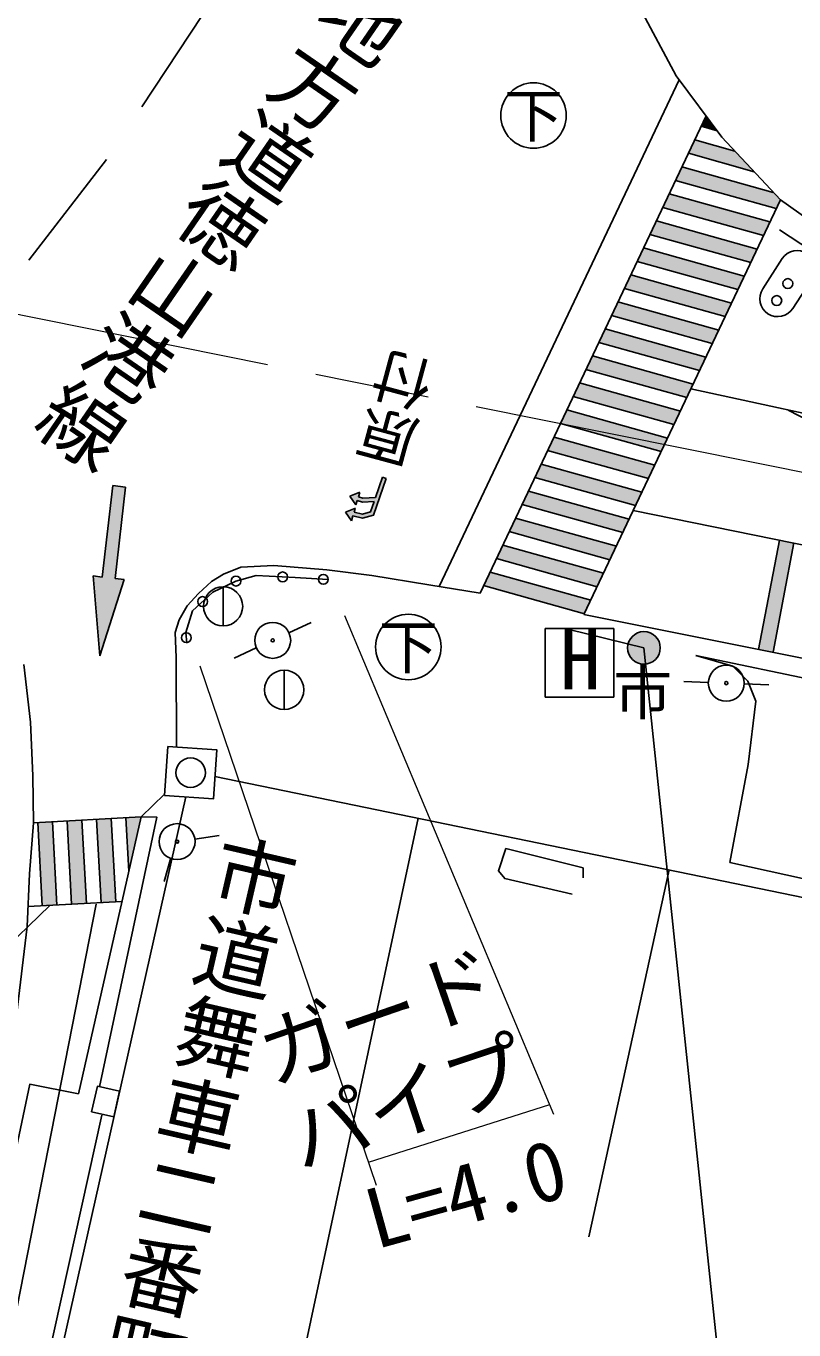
# Model space of a CAD drawing. Units: millimetres at full size, sheet at 1:1000; details may follow other scales. Extents: x 40000 to 680000, y 20000 to 380000.
# Drawn here: x 289624 to 313090, y 287521 to 327351 of the extents above; entities that cross this region are included whole.
import ezdxf
from ezdxf.enums import TextEntityAlignment as Align

# ---------------------------------------------------------------- set-up
doc = ezdxf.new("R2010")
doc.units = ezdxf.units.MM
doc.header["$LTSCALE"] = 1000
doc.linetypes.add('CHAIN', pattern=[18.5, 12, -1.5, 3.5, -1.5])
for name, color, linetype, lineweight in [('M-BGD', 7, 'Continuous', 25), ('M-BGD-EXST', 7, 'Continuous', 25), ('M-BMK', 2, 'CHAIN', 13), ('M-BMK-OTRS', 5, 'Continuous', 25), ('M-STR-HTXT', 7, 'Continuous', 13), ('M-STR-STRC', 7, 'Continuous', 25)]:
    doc.layers.add(name, color=color, linetype=linetype, lineweight=lineweight)
doc.layers.add('M-BMK-HTXT', color=7, linetype='Continuous')
doc.styles.add('@ＭＳ ゴシック', font='')
doc.styles.add('ＭＳ ゴシック', font='')
doc.styles.get('@ＭＳ ゴシック').set_extended_font_data('@MS Gothic')
doc.styles.get('ＭＳ ゴシック').set_extended_font_data('MS Gothic')

msp = doc.modelspace()

# ---------------------------------------------------------------- hatches: boundary and pattern name
at = {"layer": 'M-BGD'}
for points in [[(297205, 308607, 0.41421), (297139, 308631, 0.41421)], [(311073, 307278, 0.41421), (311025, 307330, 0.41421)]]:
    msp.add_hatch(color=256, dxfattribs=at).paths.add_polyline_path(points)
h = msp.add_hatch(color=256, dxfattribs=at)
edge = h.paths.add_edge_path()
edge.add_ellipse((294238, 302437), major_axis=(12.2, -48.5), ratio=1, start_angle=-95.7861, end_angle=84.2139)
at = {"layer": 'M-STR-STRC'}
for points in [[(310405, 324607), (310254, 324289), (310745, 324152)], [(311284, 323534), (310058, 323876), (309863, 323464), (311872, 322903)], [(309668, 323051), (309472, 322638), (312550, 321779), (312674, 322040), (312459, 322271)], [(309277, 322226), (309081, 321813), (312159, 320953), (312355, 321366)], [(308886, 321400), (308690, 320988), (311768, 320128), (311964, 320541)], [(311573, 319716), (308495, 320575), (308299, 320163), (311377, 319303)], [(311182, 318890), (308104, 319750), (307908, 319337), (310986, 318478)], [(310791, 318065), (307713, 318925), (307517, 318512), (310595, 317652)], [(310400, 317240), (307322, 318099), (307126, 317687), (310205, 316827)], [(310009, 316415), (306931, 317274), (306735, 316862), (309814, 316002)], [(309618, 315589), (306540, 316449), (306344, 316036), (309423, 315177)], [(309227, 314764), (306149, 315624), (305953, 315211), (309032, 314351)], [(308836, 313939), (305758, 314798), (305562, 314386), (308641, 313526)], [(308445, 313114), (305367, 313973), (305171, 313561), (308250, 312701)], [(300629, 313535), (300516, 313574), (300301, 312950), (299919, 312930), (299782, 312974), (299824, 313106), (299523, 312995), (299705, 312725), (299747, 312860), (299903, 312809), (300258, 312828), (300150, 312512), (299904, 312443), (299650, 312504), (299686, 312618), (299385, 312506), (299567, 312236), (299614, 312389), (299906, 312319), (300243, 312414)], [(292348, 310476), (292666, 313269), (292271, 313314), (291953, 310521), (291679, 310552), (291878, 308117), (292621, 310445)], [(304976, 313148), (304780, 312735), (307859, 311876), (308054, 312288)], [(304585, 312323), (304389, 311910), (307468, 311050), (307663, 311463)], [(304194, 311497), (303998, 311085), (307077, 310225), (307272, 310638)], [(313087, 311556), (312646, 311646), (312011, 308309), (312452, 308221)], [(303803, 310672), (303607, 310260), (306686, 309400), (306881, 309813)], [(309006, 308355, 0.41421), (308506, 308855, 0.41421), (308006, 308355, 1)], [(292226, 303140), (291776, 303115), (291915, 300574), (292364, 300599)], [(293138, 303190), (292675, 303164), (292764, 301536)], [(290428, 303042), (289979, 303017), (290118, 300476), (290567, 300501)], [(291327, 303091), (290878, 303066), (291016, 300525), (291466, 300550)]]:
    msp.add_hatch(color=256, dxfattribs=at).paths.add_polyline_path(points)

# ---------------------------------------------------------------- linework, layer by layer
at = {"layer": 'M-BGD'}
for p, q in [((295645, 310225), (295645, 309025)), ((297659, 308815), (298341, 309129)), ((306217, 308922), (308506, 308355)), ((296660, 308356), (295979, 308043)), ((310089, 308124), (319223, 306216)), ((297510, 307676), (297510, 306476)), ((310473, 307302), (309724, 307332)), ((311572, 307257), (312322, 307227)), ((294506, 303801), (289707, 282457)), ((293138, 303190), (293855, 303884)), ((301603, 303151), (297814, 285422)), ((294782, 302516), (295524, 302625)), ((294046, 301942), (293842, 301220)), ((309280, 301574), (306820, 290363)), ((287196, 297438), (290348, 300489)), ((291936, 294084), (289946, 285068))]:
    msp.add_line(p, q, dxfattribs=at)
for points in [[(308555, 343296), (307088, 335501), (307066, 332945), (307562, 330161), (308157, 328338), (309494, 325826), (310889, 323958), (312674, 322040), (314603, 320681), (316493, 319713), (319672, 318474), (327940, 316779), (350692, 312134), (364459, 309200), (364829, 309286), (365203, 309667), (365387, 310612)], [(298850, 310441), (297849, 310504), (296657, 310568), (296038, 310395), (295328, 310058), (294709, 309485), (294509, 308830), (294536, 308502)], [(310089, 308124), (311219, 307793), (311680, 307337), (311930, 306730), (311695, 304789), (311131, 301801), (316357, 300649), (317055, 301097), (317778, 304958), (318226, 305668), (319223, 306216), (327940, 304389), (328234, 304106), (328234, 303571), (326807, 297173)], [(316986, 300000), (313417, 300724), (295397, 304425)], [(287664, 285213), (289737, 295025), (291225, 294737), (293138, 303190), (293624, 303181), (291867, 294949)], [(306310, 300835), (304253, 301307), (304059, 301549), (304289, 302226), (306648, 301633), (306648, 301331)]]:
    msp.add_lwpolyline(points, dxfattribs=at)
for points in [[(293853, 303847), (295349, 303742), (295454, 305238), (293957, 305343)], [(291626, 294183), (292309, 294030), (292484, 294810), (291802, 294964)]]:
    msp.add_lwpolyline(points, close=True, dxfattribs=at)
for centre, radius in [((297463, 310525), 150), ((296038, 310395), 150), ((298711, 310450), 150), ((295018, 309772), 150), ((295645, 309625), 600), ((297160, 308586), 550), ((294522, 308666), 150), ((297160, 308586), 50), ((297510, 307076), 600), ((311023, 307280), 550), ((311023, 307280), 50), ((294653, 304543), 450), ((294238, 302437), 550), ((294238, 302437), 50)]:
    msp.add_circle(centre, radius, dxfattribs=at)
at = {"layer": 'M-BGD-EXST'}
for p, q in [((307587, 308948), (305487, 308948)), ((305487, 308948), (305487, 306848)), ((307587, 306848), (307587, 308948)), ((305487, 306848), (307587, 306848))]:
    msp.add_line(p, q, dxfattribs=at)
for centre in [(305132, 324618), (301307, 308384)]:
    msp.add_circle(centre, 1000, dxfattribs=at)
at = {"layer": 'M-BMK'}
msp.add_lwpolyline([(285242, 319383), (314797, 313431), (347431, 306540), (391924, 297036), (411864, 292986), (459979, 282690), (477071, 279190), (523956, 269184), (560774, 261412), (575777, 258191)], dxfattribs=at)
at = {"layer": 'M-BMK-OTRS'}
msp.add_line((291768, 300529), (284654, 264369), dxfattribs=at)
at = {"layer": 'M-STR-HTXT'}
for p, q in [((305750, 294105), (299369, 309339)), ((294937, 307811), (300326, 291941)), ((300087, 292644), (305625, 294403))]:
    msp.add_line(p, q, dxfattribs=at)
at = {"layer": 'M-STR-STRC'}
for p, q in [((295386, 328258), (293161, 324887)), ((309579, 325712), (302250, 310228)), ((310405, 324607), (303496, 310024)), ((310254, 324289), (310745, 324152)), ((310058, 323876), (311284, 323534)), ((309863, 323464), (311872, 322903)), ((292082, 323275), (289705, 320197)), ((309668, 323051), (312459, 322271)), ((309472, 322638), (312550, 321779)), ((309277, 322226), (312355, 321366)), ((312674, 322040), (306673, 309374)), ((309081, 321813), (312159, 320953)), ((308886, 321400), (311964, 320541)), ((308690, 320988), (311768, 320128)), ((308495, 320575), (311573, 319716)), ((312135, 319324), (312735, 320247)), ((308299, 320163), (311377, 319303)), ((308104, 319750), (311182, 318890)), ((313657, 319647), (313057, 318725)), ((307908, 319337), (310986, 318478)), ((307713, 318925), (310791, 318065)), ((307517, 318512), (310595, 317652)), ((307322, 318099), (310400, 317240)), ((307126, 317687), (310205, 316827)), ((306931, 317274), (310009, 316415)), ((306735, 316862), (309814, 316002)), ((306540, 316449), (309618, 315589)), ((306344, 316036), (309423, 315177)), ((306149, 315624), (309227, 314764)), ((305953, 315211), (309032, 314351)), ((305758, 314798), (308836, 313939)), ((305562, 314386), (308641, 313526)), ((305367, 313973), (308445, 313114)), ((300516, 313574), (300301, 312950)), ((300516, 313574), (300629, 313535)), ((305171, 313561), (308250, 312701)), ((292271, 313314), (291953, 310521)), ((292271, 313314), (292666, 313269)), ((292666, 313269), (292348, 310476)), ((299523, 312995), (299828, 313108)), ((299824, 313106), (299782, 312974)), ((304976, 313148), (308054, 312288)), ((299523, 312995), (299705, 312725)), ((299747, 312860), (299705, 312725)), ((304780, 312735), (307859, 311876)), ((299385, 312506), (299690, 312619)), ((299385, 312506), (299567, 312236)), ((299614, 312389), (299567, 312236)), ((299686, 312618), (299650, 312504)), ((304585, 312323), (307663, 311463)), ((304389, 311910), (307468, 311050)), ((304194, 311497), (307272, 310638)), ((312646, 311646), (312011, 308309)), ((313088, 311562), (312452, 308221)), ((303998, 311085), (307077, 310225)), ((291878, 308117), (291679, 310552)), ((291953, 310521), (291679, 310552)), ((292621, 310445), (291878, 308117)), ((292621, 310445), (292348, 310476)), ((303803, 310672), (306881, 309813)), ((303607, 310260), (306686, 309400)), ((308506, 308355), (312964, 265894)), ((289851, 303010), (293138, 303190)), ((291776, 303115), (291915, 300574)), ((292226, 303140), (292364, 300599)), ((292675, 303164), (292764, 301536)), ((289979, 303017), (290118, 300476)), ((290428, 303042), (290567, 300501)), ((290878, 303066), (291016, 300525)), ((291327, 303091), (291466, 300550)), ((289681, 300452), (292554, 300609))]:
    msp.add_line(p, q, dxfattribs=at)
for points in [[(312649, 321130), (315942, 318969), (317536, 318178), (319391, 317443), (323785, 316585), (337683, 313863), (351458, 310875), (369892, 306991), (375413, 305794)], [(309938, 316265), (315677, 315026), (320120, 314089), (325699, 312912), (335416, 310932), (344263, 309049), (357830, 306184), (367438, 304108), (378529, 301726), (388663, 299538), (399394, 297405), (408254, 295537), (417183, 293682), (420609, 292932), (427552, 290429), (430992, 289153), (441320, 285541), (445801, 284559), (458008, 281818), (459623, 281482)], [(459514, 280990), (458024, 281294), (451564, 282689), (446493, 283794), (440336, 285143), (435440, 286144), (430186, 287294), (426633, 288054), (420865, 290097), (416132, 291736), (412665, 292901), (409464, 294099), (407163, 294886), (401753, 296069), (388269, 298811), (378722, 300918), (367612, 303222), (357004, 305510), (348002, 307435), (342107, 308678), (331803, 310860), (325240, 312193), (315820, 314122), (312910, 315615)], [(300629, 313535), (300243, 312414), (299906, 312319), (299614, 312389)], [(300258, 312828), (300150, 312512), (299904, 312443), (299650, 312504)], [(300258, 312828), (299903, 312809), (299747, 312860)], [(300301, 312950), (299919, 312930), (299782, 312974)], [(308181, 312557), (317999, 310554), (325427, 308965), (334112, 307202), (349059, 304019), (375695, 298251)], [(303496, 310024), (301931, 310280), (300189, 310569), (298819, 310743), (297191, 310875), (296190, 310826), (295654, 310603), (295286, 310387), (294896, 310019), (294549, 309637), (294305, 309211), (294180, 308829), (294208, 308058), (294226, 305324)], [(408167, 288131), (404010, 288973), (392861, 291172), (382944, 293232), (373414, 295409), (357914, 298732), (340061, 302584), (330080, 304587), (319609, 306793), (306673, 309374)], [(289552, 307844), (289758, 306087), (289835, 304452), (289851, 303010), (289729, 301452), (289653, 299845), (289332, 297125)]]:
    msp.add_lwpolyline(points, dxfattribs=at)
for centre, radius in [((312903, 319486), 150), ((312565, 318966), 150), ((308506, 308355), 500)]:
    msp.add_circle(centre, radius, dxfattribs=at)
for centre, start, end in [((313196, 319947), 56.9692, 146.9692), ((312596, 319025), 146.9692, 236.9692), ((312596, 319025), 236.9692, 326.9692)]:
    msp.add_arc(centre, 550, start, end, dxfattribs=at)

# ---------------------------------------------------------------- texts
at = {"layer": 'M-BGD-EXST', "style": 'ＭＳ ゴシック'}
for p in [(305132, 324618), (301307, 308384)]:
    msp.add_text('下', height=1320, dxfattribs=at).set_placement(p, align=Align.MIDDLE_CENTER)
for s, height, p in [('H', 1833, (305939, 306540)), ('市', 1320, (307573, 305930))]:
    msp.add_text(s, height=height, dxfattribs=at).set_placement(p, align=Align.BOTTOM_LEFT)
at = {"layer": 'M-BMK-HTXT', "style": '@ＭＳ ゴシック'}
for s, rotation, p in [('主要地方道徳山港線', 235.376, (302192, 333501)), ('市道舞車二番町線', 256.995, (295426, 302904))]:
    msp.add_text(s, height=1833, rotation=rotation, dxfattribs=at).set_placement(p, align=Align.BOTTOM_LEFT)
at = {"layer": 'M-STR-HTXT', "style": 'ＭＳ ゴシック'}
for s, rotation, p in [('ガード', 19.134, (297315, 294489)), ('パイプ', 18.516, (298175, 291884)), ('L=4.0', 15.44, (300450, 289446))]:
    msp.add_text(s, height=1833, rotation=rotation, dxfattribs=at).set_placement(p, align=Align.BOTTOM_LEFT)
at = {"layer": 'M-STR-STRC', "style": '@ＭＳ ゴシック'}
msp.add_text('原付', height=1320, rotation=74.896, dxfattribs=at).set_placement((301469, 313626), align=Align.BOTTOM_LEFT)

doc.saveas('drawing.dxf')
